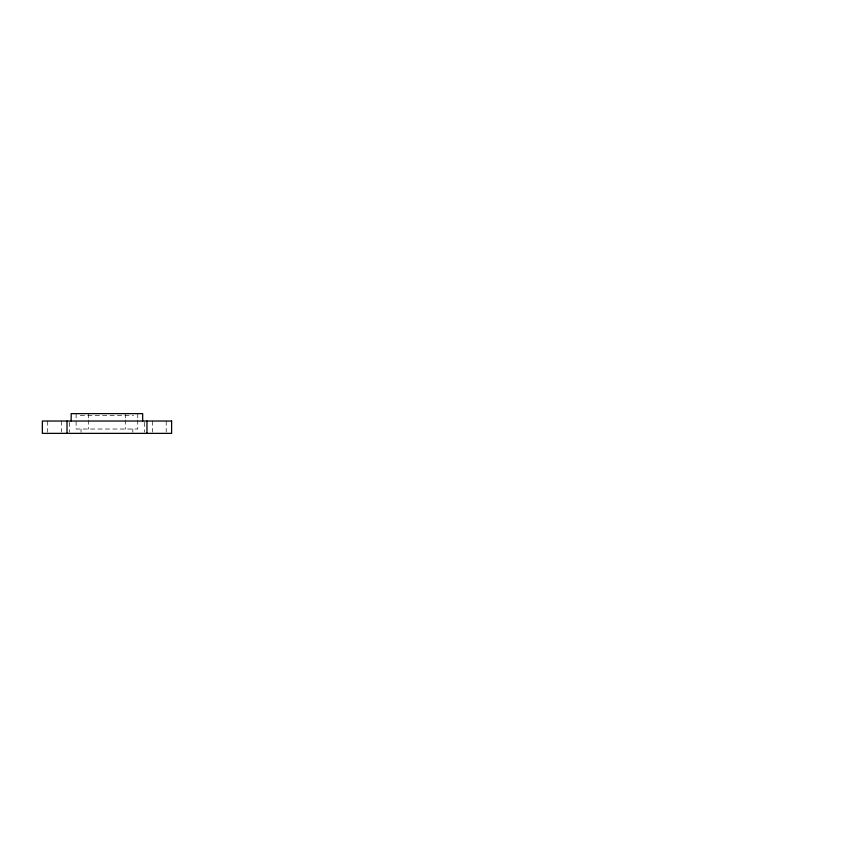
<?xml version="1.0" encoding="UTF-8"?>
<svg xmlns="http://www.w3.org/2000/svg" width="847" height="847" viewBox="0 0 847 847"><rect width="100%" height="100%" fill="white"/><g stroke="black" fill="none" stroke-linecap="round" stroke-linejoin="round"><path stroke-width="0.64" stroke-dasharray="4.24 3.18" d="M80.296 415.612L133.551 415.612M166.203 421.033L166.203 432.129M152.396 421.033L152.396 432.129M144.329 422.272L144.329 432.129M137.743 413.632L137.743 418.767M137.743 420.048L137.743 429.027L76.103 429.027L76.103 420.048M132.81 429.027L132.81 432.277M125.409 413.632L125.409 418.767M125.409 420.048L125.409 429.027M88.427 413.632L88.427 418.767M88.427 420.048L88.427 429.027M81.026 429.027L81.026 432.277M76.103 413.632L76.103 418.767M69.645 422.272L69.645 432.129M61.587 421.033L61.587 432.129M47.707 421.033L47.707 432.129"/><path stroke-width="1.27" d="M146.965 421.033L146.965 433.368M142.667 421.033L142.667 413.632L71.169 413.632L71.169 421.033M67.008 421.033L67.008 433.368M171.613 421.033L42.371 421.033L42.35 433.368L171.613 433.368L171.623 421.033"/></g></svg>
